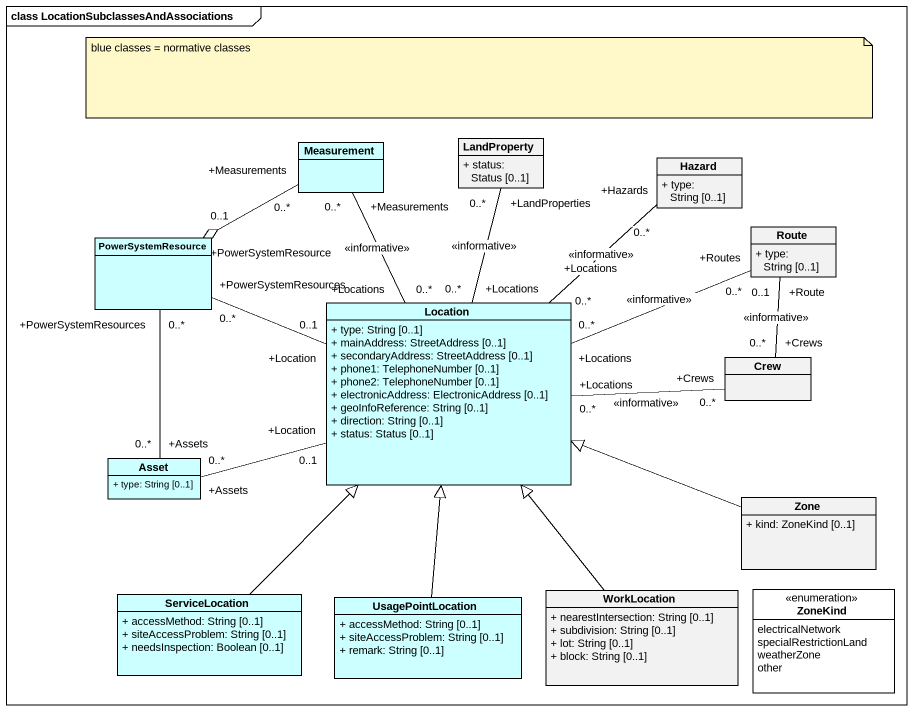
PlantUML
@startuml
mainframe class LocationSubclassesAndAssociations
hide circle
hide empty members
skinparam classAttributeIconSize 0
class Measurement #CCFFFF
class LandProperty {
  + status: Status [0..1]
}
class Hazard {
  + type: String [0..1]
}
class PowerSystemResource #CCFFFF
class Route {
  + type: String [0..1]
}
class Location #CCFFFF {
  + type: String [0..1]
  + mainAddress: StreetAddress [0..1]
  + secondaryAddress: StreetAddress [0..1]
  + phone1: TelephoneNumber [0..1]
  + phone2: TelephoneNumber [0..1]
  + electronicAddress: ElectronicAddress [0..1]
  + geoInfoReference: String [0..1]
  + direction: String [0..1]
  + status: Status [0..1]
}
class Crew
class Asset #CCFFFF {
  + type: String [0..1]
}
class Zone {
  + kind: ZoneKind [0..1]
}
class ServiceLocation #CCFFFF {
  + accessMethod: String [0..1]
  + siteAccessProblem: String [0..1]
  + needsInspection: Boolean [0..1]
}
class UsagePointLocation #CCFFFF {
  + accessMethod: String [0..1]
  + siteAccessProblem: String [0..1]
  + remark: String [0..1]
}
class WorkLocation {
  + nearestIntersection: String [0..1]
  + subdivision: String [0..1]
  + lot: String [0..1]
  + block: String [0..1]
}
enum ZoneKind #FFFFFF {
  electricalNetwork
  specialRestrictionLand
  weatherZone
  other
}
LandProperty "+LandProperties\n0..*" -- "+Locations\n0..*" Location : <<informative>>
Hazard "+Hazards\n0..*" -- "+Locations\n0..*" Location : <<informative>>
PowerSystemResource "+PowerSystemResource\n0..1" o-right- "+Measurements\n0..*" Measurement
Route "+Routes\n0..*" -left- "+Locations\n0..*" Location : <<informative>>
Location "+Locations\n0..*" -up- "+Measurements\n0..*" Measurement : <<informative>>
Location "+Location\n0..1" -left- "+PowerSystemResources\n0..*" PowerSystemResource
Crew "+Crews\n0..*" -up- "+Route\n0..1" Route : <<informative>>
Crew "+Crews\n0..*" -left- "+Locations\n0..*" Location : <<informative>>
Asset "+Assets\n0..*" -up- "+PowerSystemResources\n0..*" PowerSystemResource
Asset "+Assets\n0..*" -right- "+Location\n0..1" Location
Zone -left-|> Location
ServiceLocation -up-|> Location
UsagePointLocation -up-|> Location
WorkLocation -up-|> Location
note as N1
  blue classes = normative classes
end note
@enduml
